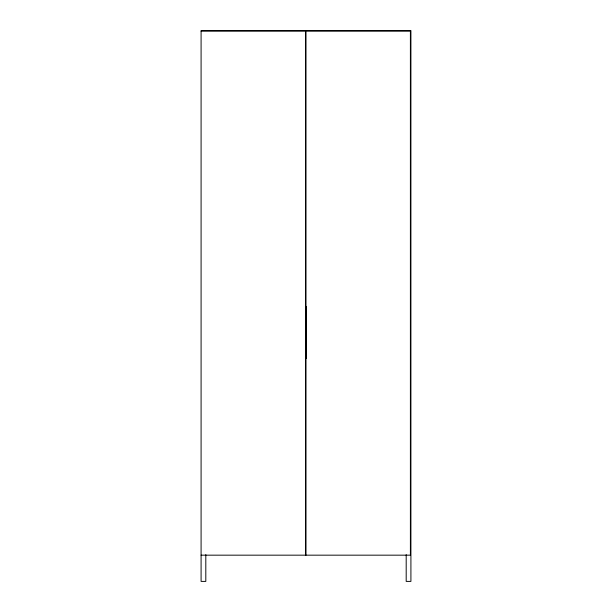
<?xml version="1.0" encoding="UTF-8"?>
<svg xmlns="http://www.w3.org/2000/svg" width="612" height="612" viewBox="0 0 612 612"><rect width="100%" height="100%" fill="white"/><g stroke="black" fill="none" stroke-linecap="round" stroke-linejoin="round"><path stroke-width="0.92" d="M201.088 31.128L305.472 31.128L305.472 555.168M201.088 555.168L410.392 555.168L410.392 31.128L306 31.128L306 555.168M406.192 554.625L406.192 581.4L410.912 581.4L410.912 30.6L201.088 30.6L201.088 581.4L205.808 581.4L205.808 554.625M306.26 306.528L306.26 358.456M305.74 306.528L305.74 358.456"/></g></svg>
